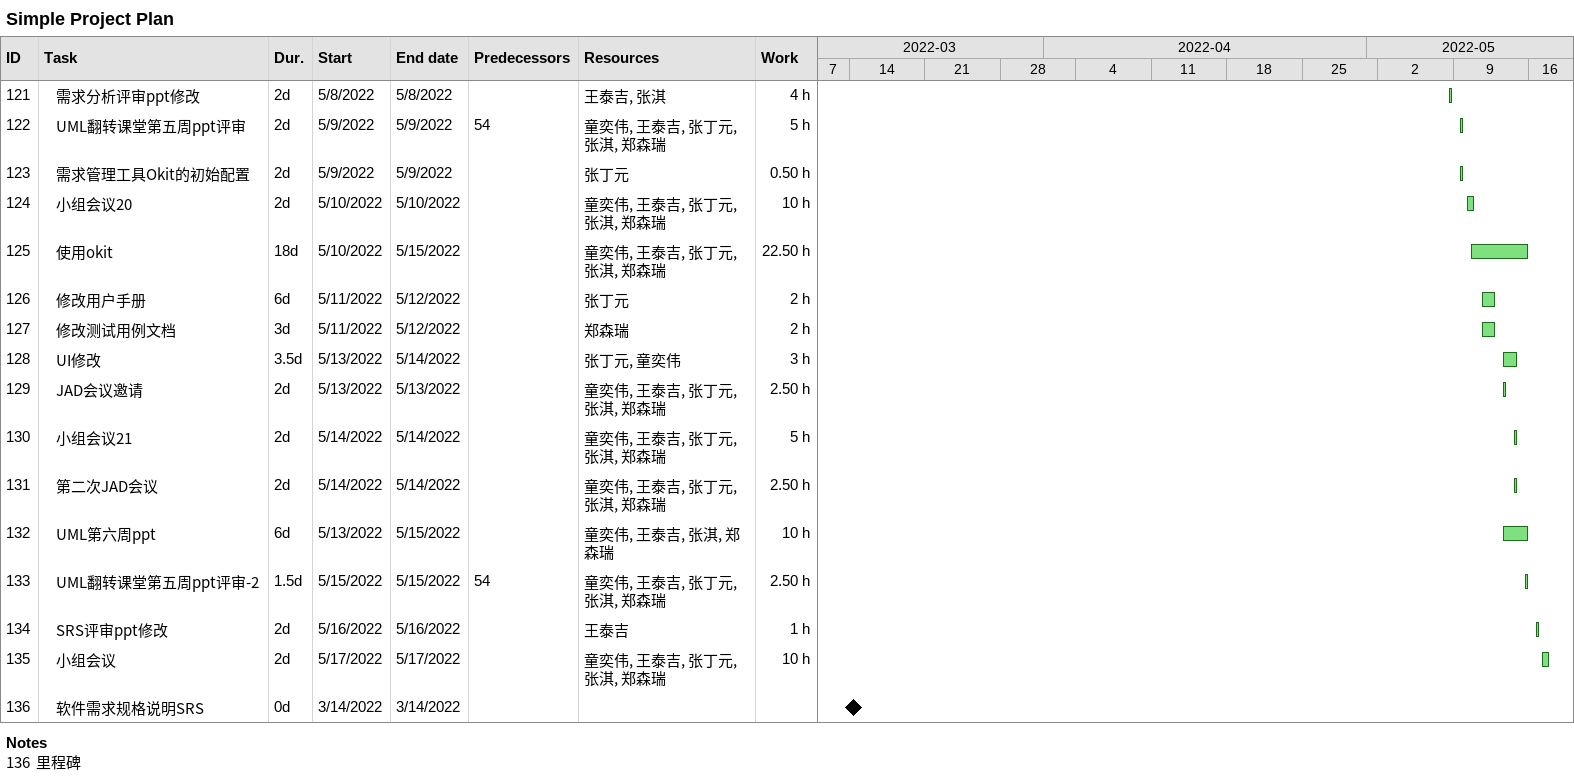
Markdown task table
Simple Project Plan

| ID | Level | Task | Duration | Start | Finish | Predecessors | Resources | Work (h) |
|---|---|---|---|---|---|---|---|---|
| 121 | 2 | 需求分析评审ppt修改 | 2d | 2022-05-08 | 2022-05-08 |  | 王泰吉, 张淇 | 4 |
| 122 | 2 | UML翻转课堂第五周ppt评审 | 2d | 2022-05-09 | 2022-05-09 | 54 | 童奕伟, 王泰吉, 张丁元, 张淇, 郑森瑞 | 5 |
| 123 | 2 | 需求管理工具Okit的初始配置 | 2d | 2022-05-09 | 2022-05-09 |  | 张丁元 | 0.50 |
| 124 | 2 | 小组会议20 | 2d | 2022-05-10 | 2022-05-10 |  | 童奕伟, 王泰吉, 张丁元, 张淇, 郑森瑞 | 10 |
| 125 | 2 | 使用okit | 18d | 2022-05-10 | 2022-05-15 |  | 童奕伟, 王泰吉, 张丁元, 张淇, 郑森瑞 | 22.50 |
| 126 | 2 | 修改用户手册 | 6d | 2022-05-11 | 2022-05-12 |  | 张丁元 | 2 |
| 127 | 2 | 修改测试用例文档 | 3d | 2022-05-11 | 2022-05-12 |  | 郑森瑞 | 2 |
| 128 | 2 | UI修改 | 3.5d | 2022-05-13 | 2022-05-14 |  | 张丁元, 童奕伟 | 3 |
| 129 | 2 | JAD会议邀请 | 2d | 2022-05-13 | 2022-05-13 |  | 童奕伟, 王泰吉, 张丁元, 张淇, 郑森瑞 | 2.50 |
| 130 | 2 | 小组会议21 | 2d | 2022-05-14 | 2022-05-14 |  | 童奕伟, 王泰吉, 张丁元, 张淇, 郑森瑞 | 5 |
| 131 | 2 | 第二次JAD会议 | 2d | 2022-05-14 | 2022-05-14 |  | 童奕伟, 王泰吉, 张丁元, 张淇, 郑森瑞 | 2.50 |
| 132 | 2 | UML第六周ppt | 6d | 2022-05-13 | 2022-05-15 |  | 童奕伟, 王泰吉, 张淇, 郑森瑞 | 10 |
| 133 | 2 | UML翻转课堂第五周ppt评审-2 | 1.5d | 2022-05-15 | 2022-05-15 | 54 | 童奕伟, 王泰吉, 张丁元, 张淇, 郑森瑞 | 2.50 |
| 134 | 2 | SRS评审ppt修改 | 2d | 2022-05-16 | 2022-05-16 |  | 王泰吉 | 1 |
| 135 | 2 | 小组会议 | 2d | 2022-05-17 | 2022-05-17 |  | 童奕伟, 王泰吉, 张丁元, 张淇, 郑森瑞 | 10 |
| 136 | 2 | 软件需求规格说明SRS | 0d | 2022-03-14 | 2022-03-14 |  |  |  |

Notes
- 136: 里程碑
